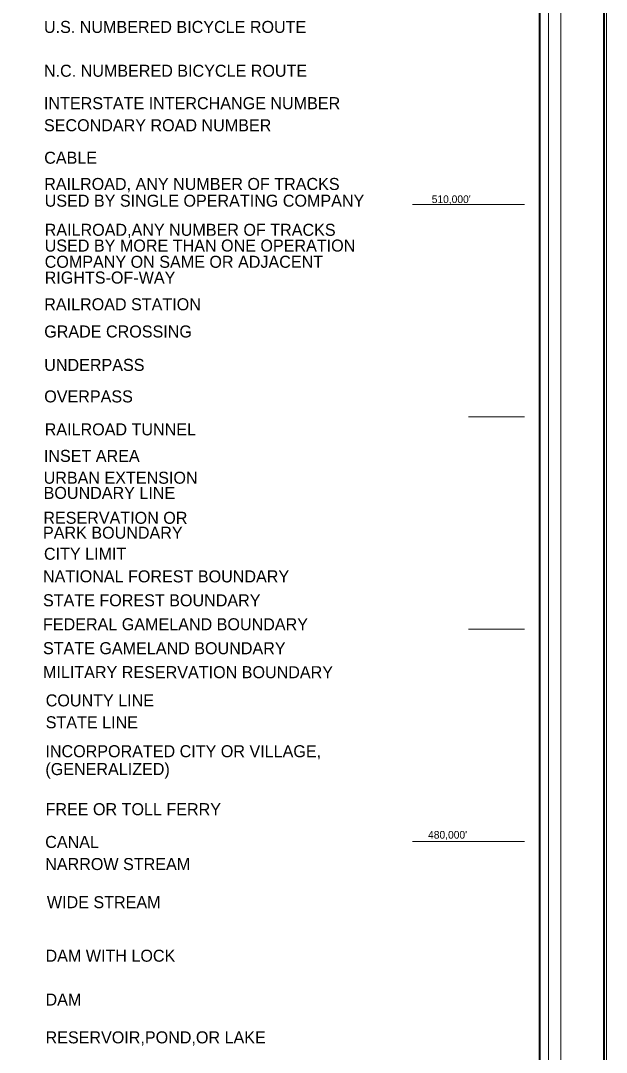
# Model space of a CAD drawing. Extents: x 127885 to 224516, y 116455 to 172852.
# Drawn here: x 216109 to 224516, y 143275 to 158087 of the extents above; entities that cross this region are included whole.
import ezdxf
from ezdxf.enums import TextEntityAlignment as Align

# ---------------------------------------------------------------- set-up
doc = ezdxf.new("R2010")
doc.units = 0
doc.header["$LTSCALE"] = 52
for name, color, linetype, lineweight in [('1', 7, 'Continuous', 25), ('20', 7, 'Continuous', 40), ('61', 7, 'Continuous', 13)]:
    doc.layers.add(name, color=color, linetype=linetype, lineweight=lineweight)

msp = doc.modelspace()

# ---------------------------------------------------------------- linework, layer by layer
at = {"layer": '1', "lineweight": 13}
msp.add_lwpolyline([(224515.6, 116455.41), (127884.95, 116455.41), (127884.95, 172852.45), (224515.6, 172852.45)], close=True, dxfattribs=at)
at = {"layer": '20'}
for points in [[(127919.96, 172817.45), (224480.6, 172817.45), (224480.6, 116490.41), (127919.96, 116490.41)], [(131107.81, 171708.49), (223555.09, 171708.49), (223555.09, 117582.12), (131107.81, 117582.12)]]:
    msp.add_lwpolyline(points, close=True, dxfattribs=at)
at = {"layer": '20', "lineweight": 13}
msp.add_lwpolyline([(130798.62, 172033.95), (130798.62, 117272.84), (130977.17, 117451.52), (130977.17, 171839.12), (223685.7, 171839.12), (223685.7, 117451.52), (130977.17, 117451.52), (130798.62, 117272.84), (223864.28, 117272.84), (223864.28, 172033.95)], close=True, dxfattribs=at)
at = {"layer": '61'}
for p, q in [((221732.86, 155448), (223341.86, 155448)), ((222537.36, 152400), (223341.86, 152400)), ((222537.36, 149352), (223341.86, 149352)), ((221732.86, 146304), (223341.86, 146304))]:
    msp.add_line(p, q, dxfattribs=at)

# ---------------------------------------------------------------- texts
at = {"layer": '20'}
for s, p in [('U.S. NUMBERED BICYCLE ROUTE', (216444.04, 157909.79)), ('N.C. NUMBERED BICYCLE ROUTE', (216444.04, 157280.73)), ('INTERSTATE INTERCHANGE NUMBER', (216444.04, 156815.14)), ('SECONDARY ROAD NUMBER', (216444.04, 156498.13)), ('CABLE', (216447.79, 156032.18)), ('RAILROAD, ANY NUMBER OF TRACKS', (216447.79, 155655.25)), ('USED BY SINGLE OPERATING COMPANY', (216454.64, 155415.38)), ('RAILROAD,ANY NUMBER OF TRACKS', (216454.64, 154997.33)), ('USED BY MORE THAN ONE OPERATION', (216454.64, 154771.17)), ('COMPANY ON SAME OR ADJACENT', (216454.64, 154538.16)), ('RIGHTS-OF-WAY', (216454.64, 154312)), ('RAILROAD STATION', (216447.79, 153928.22)), ('GRADE CROSSING', (216447.79, 153537.58)), ('UNDERPASS', (216447.79, 153057.85)), ('OVERPASS', (216447.79, 152605.53)), ('RAILROAD TUNNEL', (216454.64, 152132.65)), ('INSET AREA', (216442.94, 151751.74)), ('URBAN EXTENSION', (216439.09, 151438.11)), ('BOUNDARY LINE', (216439.09, 151220.72)), ('CITY LIMIT', (216444.04, 150346.34)), ('COUNTY LINE', (216469.2, 148241.41)), ('STATE LINE', (216469.2, 147927.4)), ('INCORPORATED CITY OR VILLAGE,', (216464.37, 147511.94)), ('(GENERALIZED)', (216464.37, 147255.9)), ('FREE OR TOLL FERRY', (216466.67, 146680)), ('CANAL', (216461.87, 146209.26)), ('NARROW STREAM', (216461.87, 145892.24)), ('WIDE STREAM', (216485.88, 145344.65)), ('DAM WITH LOCK', (216466.67, 144576.1)), ('DAM', (216466.67, 143946.85)), ('RESERVOIR,POND,OR LAKE', (216466.67, 143404.06))]:
    msp.add_text(s, height=172.9, dxfattribs=at).set_placement(p)
for s, p in [('RESERVATION OR', (216435.13, 150863.33)), ('PARK BOUNDARY', (216430.18, 150649.65)), ('NATIONAL FOREST BOUNDARY', (216430.18, 150022.87)), ('STATE FOREST BOUNDARY', (216430.18, 149679.06)), ('FEDERAL GAMELAND BOUNDARY', (216430.18, 149335.24)), ('STATE GAMELAND BOUNDARY', (216430.18, 148991.43)), ('MILITARY RESERVATION BOUNDARY', (216430.18, 148647.62))]:
    msp.add_text(s, height=172.9, rotation=359.979, dxfattribs=at).set_placement(p)
at = {"layer": '61'}
for s, p in [("510,000'", (222289.15, 155467.78)), ("480,000'", (222236.83, 146343.53))]:
    msp.add_text(s, height=110, dxfattribs=at).set_placement(p, align=Align.CENTER)

doc.saveas('drawing.dxf')
